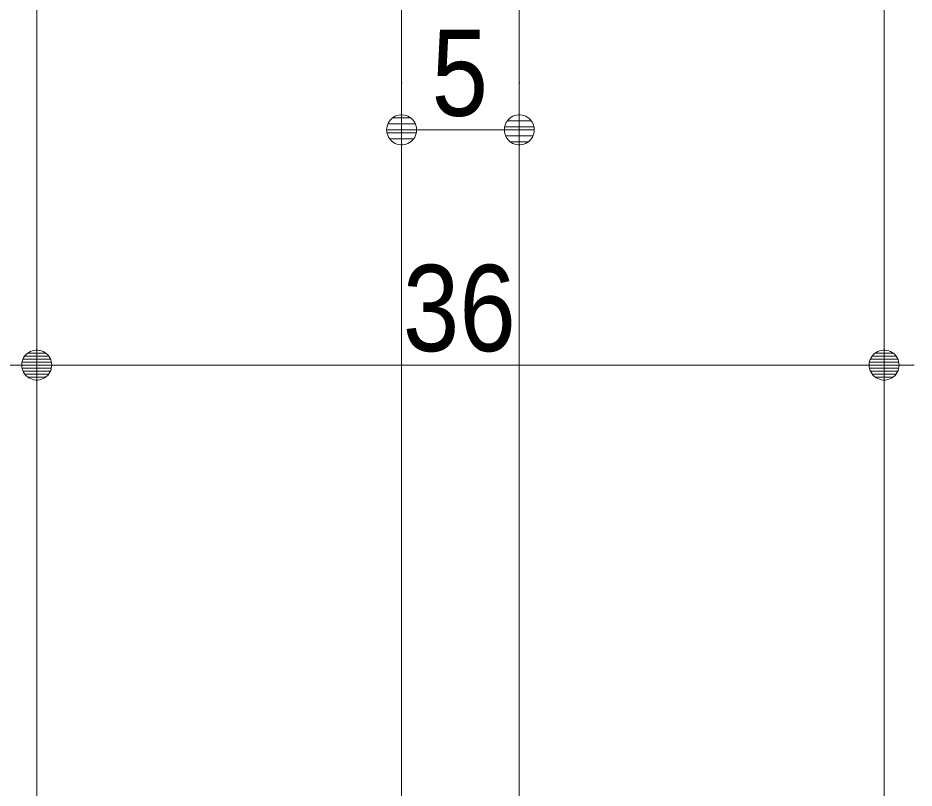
# Model space of a CAD drawing. Units: millimetres, scale not verified. Extents: x -6062 to 6062, y -3045 to 3045.
# Drawn here: x 272.7 to 653.4, y -19.5 to 307.8 of the extents above; entities that cross this region are included whole.
import ezdxf
from ezdxf.enums import TextEntityAlignment as Align

# ---------------------------------------------------------------- set-up
doc = ezdxf.new("R2010")
doc.units = ezdxf.units.MM
doc.header["$LTSCALE"] = 20
for name, color, linetype, lineweight in [('0-0_3一般', 7, 'Continuous', 9), ('0-2_2寸法-1', 7, 'Continuous', 9), ('0-3_0', 7, 'Continuous', 9)]:
    doc.layers.add(name, color=color, linetype=linetype, lineweight=lineweight)
doc.styles.add('ＭＳ Ｐゴシック', font='')
doc.styles.get('ＭＳ Ｐゴシック').set_extended_font_data('MS PGothic')

# ---------------------------------------------------------------- blocks, each defined once
blk = doc.blocks.new('グループ-46')
at = {"layer": '0-0_3一般'}
for p, q in [((44463.7, 8604.9), (44463.7, -29200)), ((45463.7, -29200), (45463.7, 8604.9))]:
    blk.add_line(p, q, dxfattribs=at)
blk.add_lwpolyline([(48563.7, 13804.9), (48563.7, -34400), (41363.7, -34400), (41363.7, 13804.9)], close=True, dxfattribs=at)
blk = doc.blocks.new('グループ-55')
at = {"layer": '0-0_3一般'}
blk.add_blockref('グループ-46', (0, 0), dxfattribs=at)
blk = doc.blocks.new('グループ-57')
at = {"layer": '0-0_3一般'}
blk.add_blockref('グループ-55', (0, 0), dxfattribs=at)
blk = doc.blocks.new('_Dot')
at = {"layer": '0-3_0'}
for p, q in [((7.99, 6), (-7.99, 6)), ((-10, 0), (-20, 0)), ((9.78, 2), (-9.78, 2)), ((9.16, -3.98), (-9.16, -3.98)), ((6, -7.98), (-6, -7.98))]:
    blk.add_line(p, q, dxfattribs=at)
for points in [[(10, 0), (9.92, 1.25), (9.69, 2.49), (9.3, 3.68), (8.76, 4.82), (8.09, 5.88), (7.29, 6.85), (6.37, 7.71), (5.36, 8.44), (4.26, 9.05), (3.09, 9.51), (1.87, 9.82), (0.63, 9.98), (-0.63, 9.98), (-1.87, 9.82), (-3.09, 9.51), (-4.26, 9.05), (-5.36, 8.44), (-6.37, 7.71), (-7.29, 6.85), (-8.09, 5.88), (-8.76, 4.82), (-9.3, 3.68), (-9.69, 2.49), (-9.92, 1.25), (-10, 0), (0, 0)], [(-10, 0), (-9.92, -1.25), (-9.69, -2.49), (-9.3, -3.68), (-8.76, -4.82), (-8.09, -5.88), (-7.29, -6.85), (-6.37, -7.71), (-5.36, -8.44), (-4.26, -9.05), (-3.09, -9.51), (-1.87, -9.82), (-0.63, -9.98), (0.63, -9.98), (1.87, -9.82), (3.09, -9.51), (4.26, -9.05), (5.36, -8.44), (6.37, -7.71), (7.29, -6.85), (8.09, -5.88), (8.76, -4.82), (9.3, -3.68), (9.69, -2.49), (9.92, -1.25), (10, 0), (0, 0)]]:
    blk.add_lwpolyline(points, close=True, dxfattribs=at)

msp = doc.modelspace()

# ---------------------------------------------------------------- linework, layer by layer
at = {"layer": '0-2_2寸法-1'}
for p, q in [((435.68, 280.25), (435.88, 280.25)), ((485.68, 280.25), (485.88, 280.25)), ((472.97, 260.25), (448.4, 260.25)), ((280.68, 180.25), (280.88, 180.25)), ((640.68, 180.25), (640.88, 180.25)), ((640.68, 180.25), (640.88, 180.25)), ((627.97, 160.25), (293.4, 160.25)), ((280.68, 140.25), (280.88, 140.25))]:
    msp.add_line(p, q, dxfattribs=at)

# ---------------------------------------------------------------- block references
at = {"layer": '0-0_3一般', "xscale": 0.05, "yscale": 0.05}
msp.add_blockref('グループ-57', (-1787.5, 0), dxfattribs=at)
at = {"layer": '0-2_2寸法-1', "xscale": 0.6356201, "yscale": 0.6356201, "rotation": 180}
for p in [(435.68, 260.25), (280.68, 160.25), (640.68, 160.25)]:
    msp.add_blockref('_Dot', p, dxfattribs=at)
at = {"layer": '0-2_2寸法-1', "xscale": 0.6356201, "yscale": 0.6356201}
for p in [(485.68, 260.25), (280.68, 160.25), (640.68, 160.25)]:
    msp.add_blockref('_Dot', p, dxfattribs=at)

# ---------------------------------------------------------------- texts
at = {"layer": '0-2_2寸法-1', "style": 'ＭＳ Ｐゴシック', "width": 0.9}
for s, p in [('5', (448.39, 255.19)), ('36', (436.19, 155.19))]:
    msp.add_text(s, height=36.66, dxfattribs=at).set_placement(p, align=Align.BOTTOM_LEFT)

doc.saveas('drawing.dxf')
